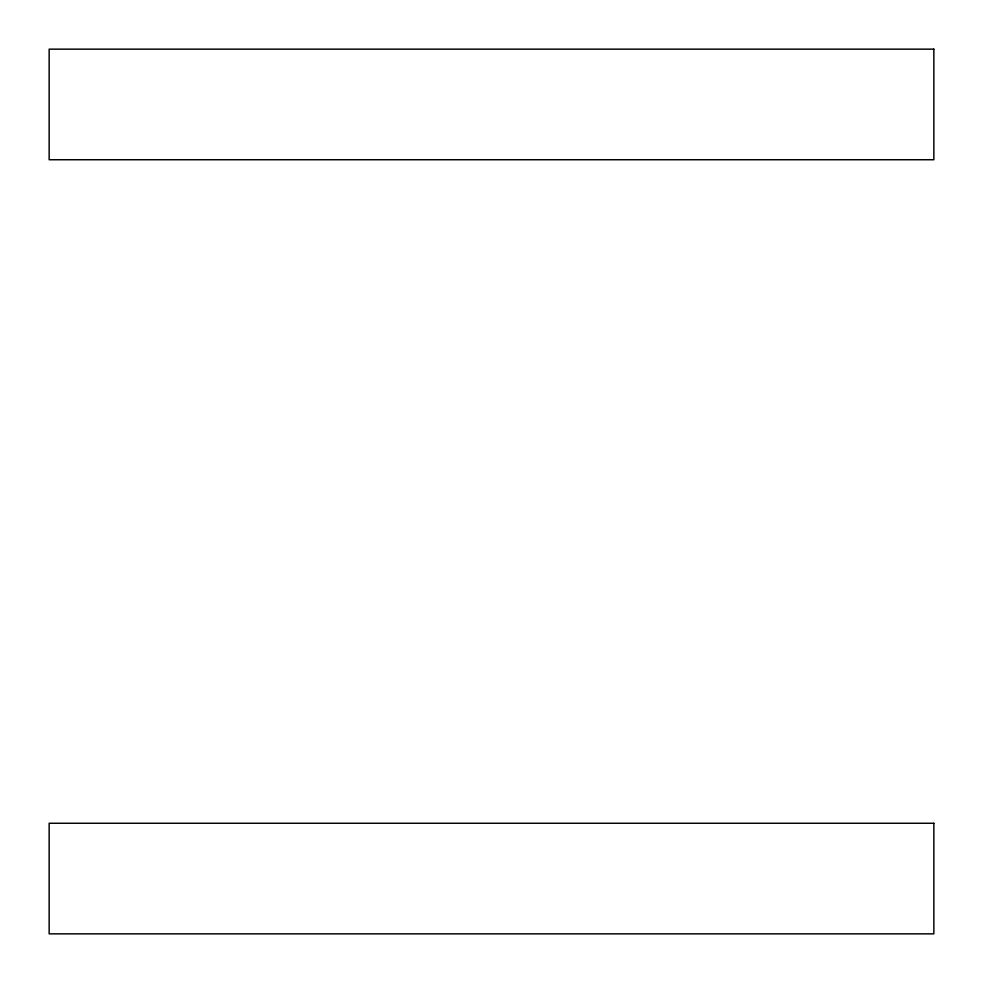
<?xml version="1.0" encoding="UTF-8"?>
<svg xmlns="http://www.w3.org/2000/svg" width="983" height="983" viewBox="0 0 983 983"><rect width="100%" height="100%" fill="white"/><g stroke="black" fill="none" stroke-linecap="round" stroke-linejoin="round"><path stroke-width="1.47" d="M933.85 49.15L49.15 49.15L49.15 159.738L933.85 159.738L933.85 49.15M933.85 823.263L49.15 823.263L49.15 933.85L933.85 933.85L933.85 823.263"/></g></svg>
